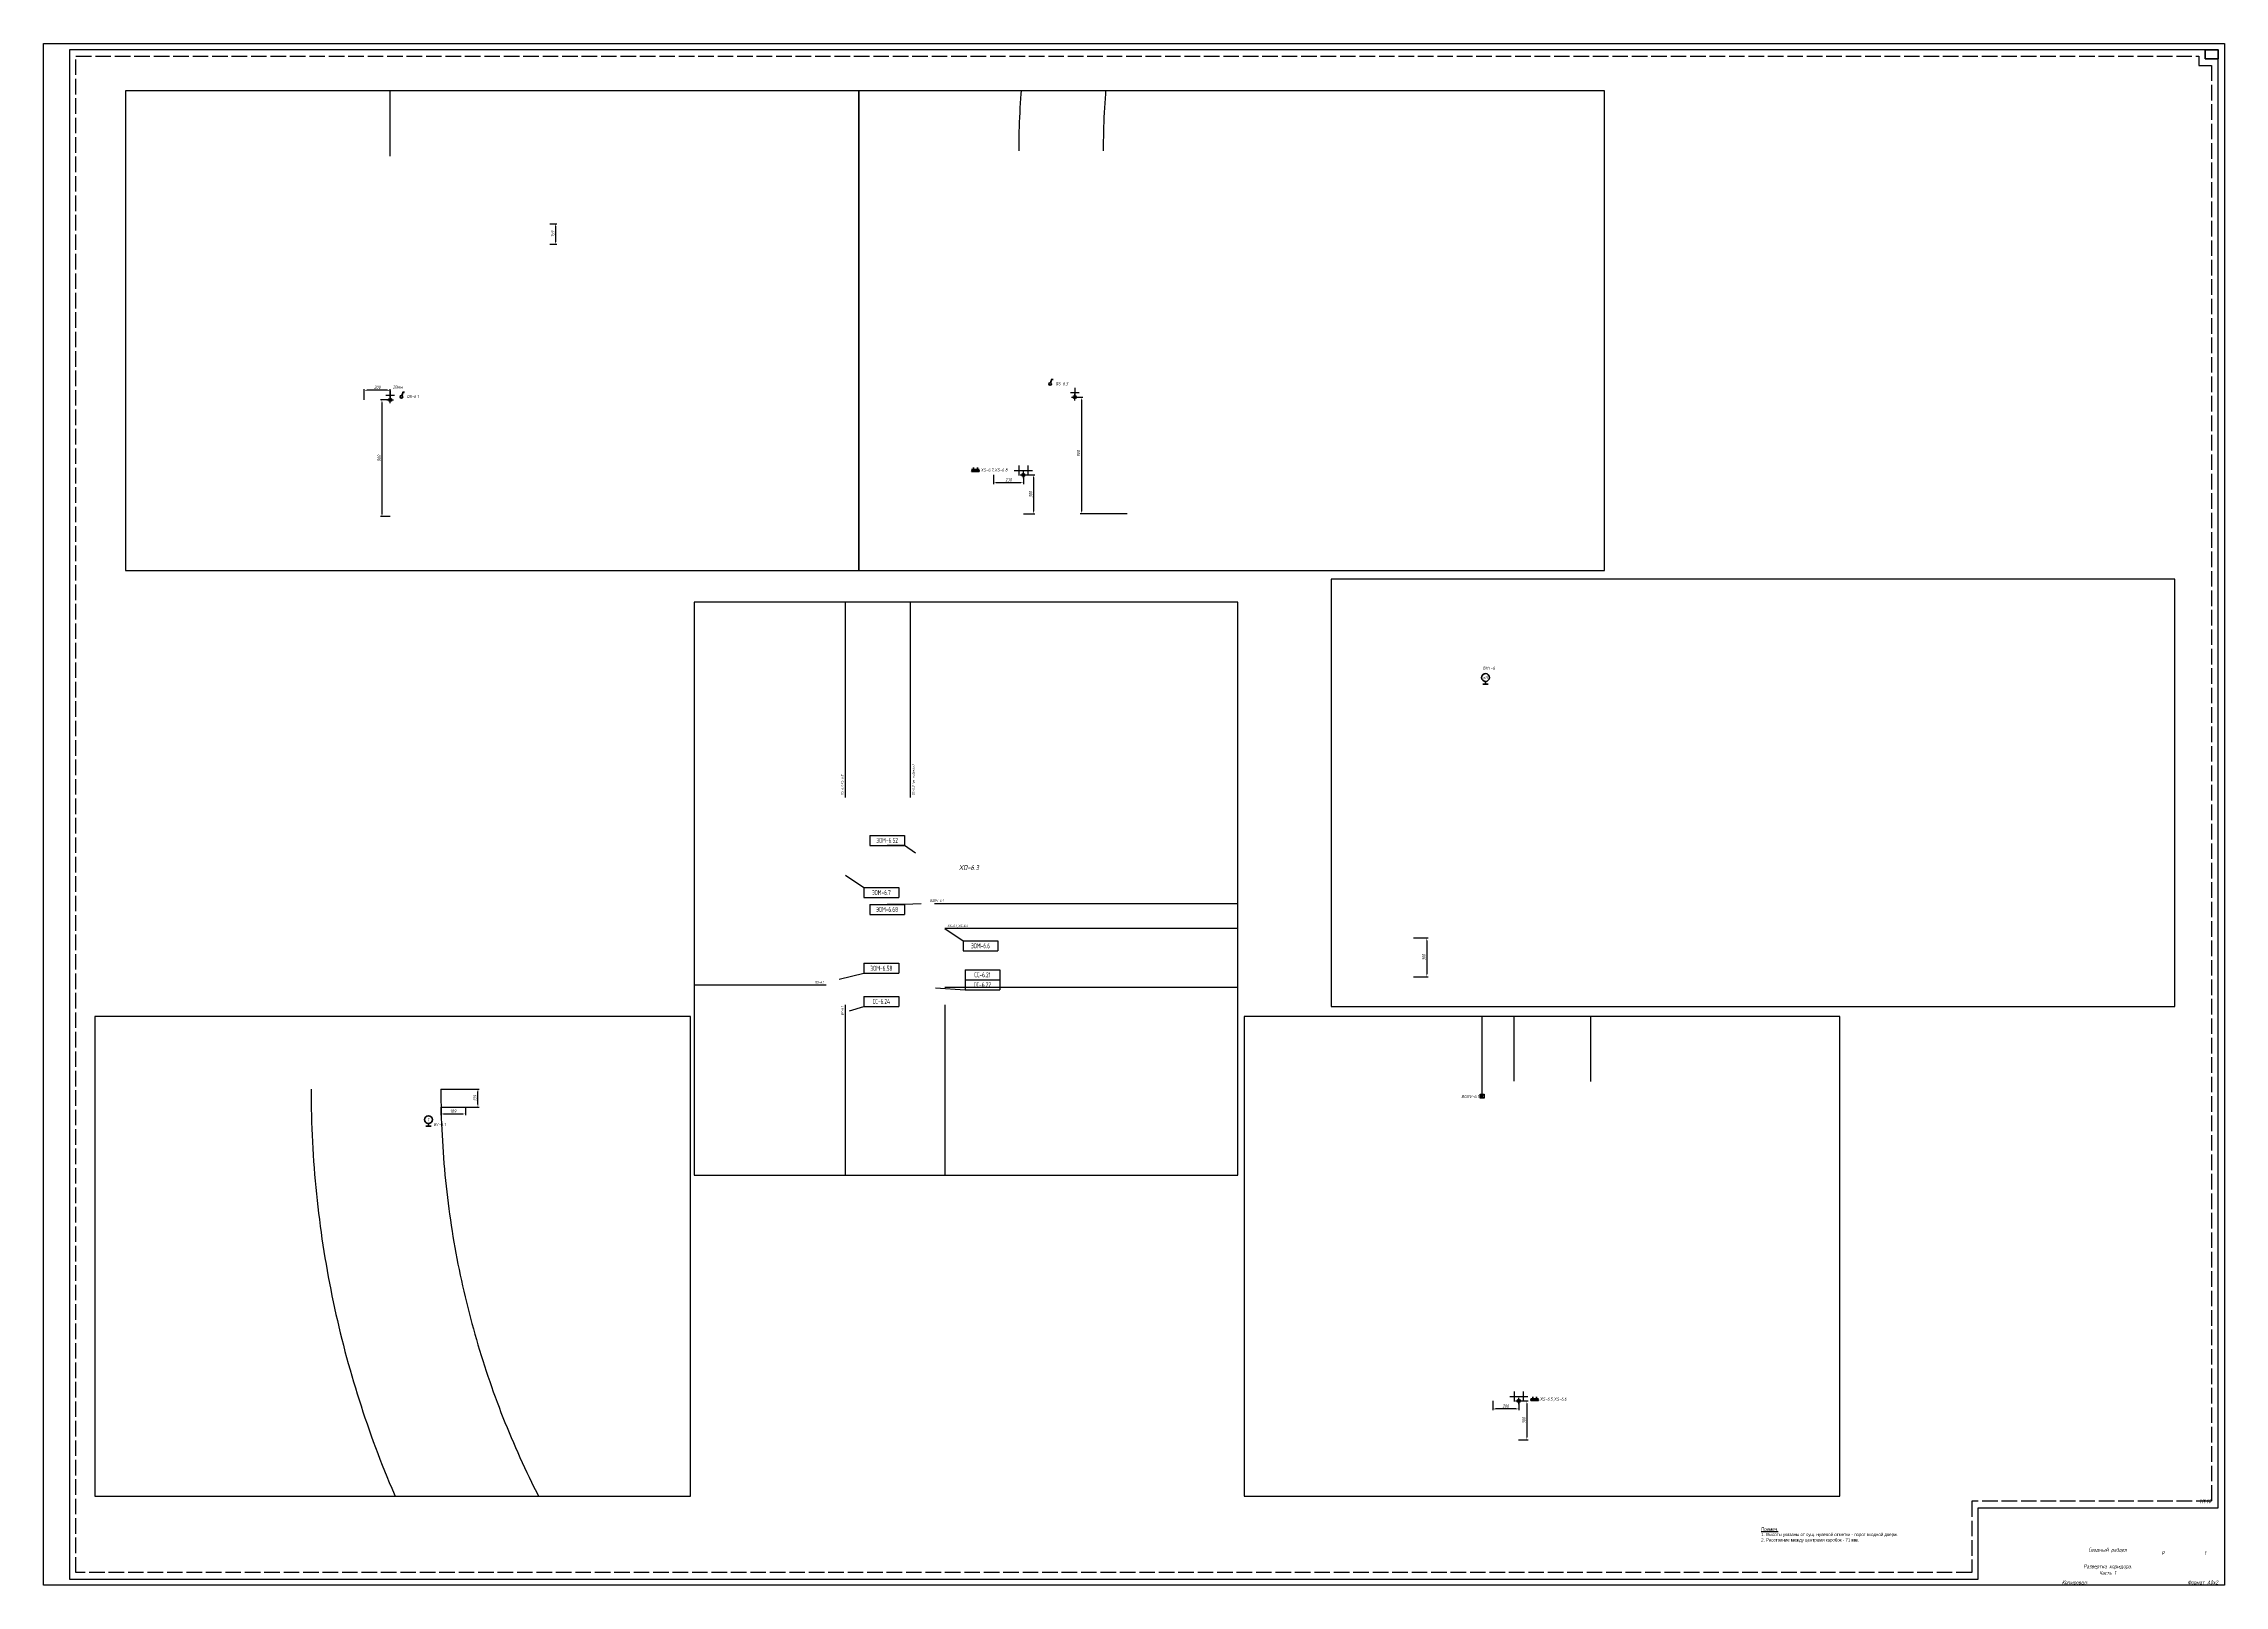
# Paper-space layout 'Лист1' of a CAD drawing. Header units: millimetres. Extents: x 112 to 1794, y 48 to 1237.
# The model-space entities are those that its viewports show. They can reach past a viewport. Long polylines and large blocks are cut down to what shows.
import ezdxf
from ezdxf.enums import TextEntityAlignment as Align

# ---------------------------------------------------------------- set-up
doc = ezdxf.new("R2010")
doc.units = ezdxf.units.MM
doc.header["$PDMODE"] = 34
doc.header["$PDSIZE"] = 25
doc.linetypes.add('ACAD_ISO02W100', pattern=[15, 12, -3])
doc.linetypes.add('ACAD_ISO10W100', pattern=[18.5, 12, -3, 0.5, -3])
for name, color, linetype in [('02 ЭОМ и СС', 7, 'Continuous'), ('11 Привязка размеры', 7, 'Continuous'), ('stamp', 7, 'Continuous')]:
    doc.layers.add(name, color=color, linetype=linetype)
doc.layers.add('100 noprint', color=1, linetype='Continuous', plot=False)
doc.styles.add('GOST typeA', font='')
doc.styles.get("Standard").update_dxf_attribs({"font": ''})
doc.styles.add('ГОСТ-ISOCPEUR', font='isocpeui.ttf', dxfattribs={"width": 0.8})
doc.styles.get('GOST typeA').set_extended_font_data('GOST type A')
doc.styles.get('Standard').set_extended_font_data('Ubuntu')
doc.dimstyles.new('ISO-25', dxfattribs={"dimtxt": 2.5, "dimasz": 2.5, "dimexe": 1.25, "dimexo": 0.625, "dimtad": 1, "dimtxsty": 'Standard', "dimcen": 2.5, "dimadec": 0, "dimazin": 0, "dimtfac": 1, "dimtmove": 0, "dimatfit": 3, "dimfxl": 1, "dimarcsym": 0})

# ---------------------------------------------------------------- blocks, each defined once
blk = doc.blocks.new('розетка скрытая трехполюсная')
at = {"color": 0, "lineweight": -2}
for p, q in [((-1.5, 1.5), (1.5, 1.5)), ((-1.5, 0), (1.5, 0)), ((0, 0), (0, 3))]:
    blk.add_line(p, q, dxfattribs=at)
blk.add_arc((0, 0), 1.5, 0, 180, dxfattribs=at)
blk = doc.blocks.new('кнопка 1')
at = {"color": 0, "lineweight": -2}
for p, q in [((0.3, 0.9), (1.4, 3.8)), ((1.4, 3.8), (2.3, 3.4))]:
    blk.add_line(p, q, dxfattribs=at)
blk.add_circle((0, 0), 1, dxfattribs=at)
blk = doc.blocks.new('датчик температуры и влажности')
at = {"color": 0, "lineweight": -2}
for p, q in [((-2, 0), (2, 0)), ((0, 2), (0, 0))]:
    blk.add_line(p, q, dxfattribs=at)
blk.add_circle((0, 5), 3, dxfattribs=at)
at = {"color": 0, "lineweight": -2, "style": 'ГОСТ-ISOCPEUR', "width": 0.6}
blk.add_text('d/t', height=2.5, rotation=360, dxfattribs=at).set_placement((0, 5), align=Align.MIDDLE_CENTER)
blk = doc.blocks.new('*D26')
at = {"layer": '11 Привязка размеры', "color": 0, "lineweight": -2, "transparency": 16777216}
for p, q in [((-11832, -44100), (-11719, -44100)), ((-11729, -44120), (-11729, -44380)), ((-11832, -44400), (-11719, -44400))]:
    blk.add_line(p, q, dxfattribs=at)
at = {"layer": '11 Привязка размеры', "color": 0, "transparency": 16777216}
for points in [[(-11726, -44120), (-11732, -44120), (-11729, -44100)], [(-11732, -44380), (-11726, -44380), (-11729, -44400)]]:
    blk.add_solid(points, dxfattribs=at)
at = {"layer": 'Defpoints', "color": 0, "transparency": 16777216}
for p in [(-11832, -44100), (-11832, -44400), (-11729, -44400)]:
    blk.add_point(p, dxfattribs=at)
at = {"layer": '11 Привязка размеры', "color": 0, "transparency": 16777216, "insert": (-11752, -44250), "char_height": 25, "attachment_point": 5, "rotation": 90, "style": 'ГОСТ-ISOCPEUR'}
blk.add_mtext('300', dxfattribs=at)
blk = doc.blocks.new('*D27')
at = {"layer": '11 Привязка размеры', "color": 0, "lineweight": -2, "transparency": 16777216}
for p, q in [((19361, 1493), (19435, 1493)), ((19425, 1473), (19425, 1213)), ((19361, 1193), (19435, 1193))]:
    blk.add_line(p, q, dxfattribs=at)
at = {"layer": '11 Привязка размеры', "color": 0, "transparency": 16777216}
for points in [[(19428, 1473), (19422, 1473), (19425, 1493)], [(19422, 1213), (19428, 1213), (19425, 1193)]]:
    blk.add_solid(points, dxfattribs=at)
at = {"layer": 'Defpoints', "color": 0, "transparency": 16777216}
for p in [(19361, 1493), (19361, 1193), (19425, 1193)]:
    blk.add_point(p, dxfattribs=at)
at = {"layer": '11 Привязка размеры', "color": 0, "transparency": 16777216, "insert": (19402, 1343), "char_height": 25, "attachment_point": 5, "rotation": 90, "style": 'ГОСТ-ISOCPEUR'}
blk.add_mtext('300', dxfattribs=at)
blk = doc.blocks.new('*D28')
at = {"layer": '11 Привязка размеры', "color": 0, "lineweight": -2, "transparency": 16777216}
for p, q in [((19162, 1493), (19162, 1422)), ((19342, 1432), (19182, 1432)), ((19362, 1493), (19362, 1422))]:
    blk.add_line(p, q, dxfattribs=at)
at = {"layer": '11 Привязка размеры', "color": 0, "transparency": 16777216}
for points in [[(19182, 1435), (19182, 1428), (19162, 1432)], [(19342, 1428), (19342, 1435), (19362, 1432)]]:
    blk.add_solid(points, dxfattribs=at)
at = {"layer": 'Defpoints', "color": 0, "transparency": 16777216}
for p in [(19162, 1493), (19162, 1432), (19362, 1493)]:
    blk.add_point(p, dxfattribs=at)
at = {"layer": '11 Привязка размеры', "color": 0, "transparency": 16777216, "insert": (19262, 1454), "char_height": 25, "attachment_point": 5, "style": 'ГОСТ-ISOCPEUR'}
blk.add_mtext('200', dxfattribs=at)
blk = doc.blocks.new('датчик температуры')
at = {"color": 0, "lineweight": -2}
for p, q in [((-2, 0), (2, 0)), ((0, 2), (0, 0))]:
    blk.add_line(p, q, dxfattribs=at)
blk.add_circle((0, 5), 3, dxfattribs=at)
at = {"color": 0, "lineweight": -2, "style": 'ГОСТ-ISOCPEUR', "width": 0.6}
blk.add_text('T', height=2.5, rotation=360, dxfattribs=at).set_placement((0, 5), align=Align.MIDDLE_CENTER)
blk = doc.blocks.new('*D29')
at = {"layer": '11 Привязка размеры', "color": 0, "lineweight": -2, "transparency": 16777216}
for p, q in [((-6911, -9973), (-6616, -9973)), ((-6626, -10092), (-6626, -9993)), ((-6911, -10112), (-6616, -10112))]:
    blk.add_line(p, q, dxfattribs=at)
at = {"layer": '11 Привязка размеры', "color": 0, "transparency": 16777216}
for points in [[(-6622, -9993), (-6629, -9993), (-6626, -9973)], [(-6629, -10092), (-6622, -10092), (-6626, -10112)]]:
    blk.add_solid(points, dxfattribs=at)
at = {"layer": 'Defpoints', "color": 0, "transparency": 16777216}
for p in [(-6911, -9973), (-6626, -9973), (-6911, -10112)]:
    blk.add_point(p, dxfattribs=at)
at = {"layer": '11 Привязка размеры', "color": 0, "transparency": 16777216, "insert": (-6648, -10043), "char_height": 25, "attachment_point": 5, "rotation": 90, "style": 'ГОСТ-ISOCPEUR'}
blk.add_mtext('139', dxfattribs=at)
blk = doc.blocks.new('*D30')
at = {"layer": '11 Привязка размеры', "color": 0, "lineweight": -2, "transparency": 16777216}
for p, q in [((-6911, -10112), (-6911, -10175)), ((-6891, -10165), (-6742, -10165)), ((-6722, -10112), (-6722, -10175))]:
    blk.add_line(p, q, dxfattribs=at)
at = {"layer": '11 Привязка размеры', "color": 0, "transparency": 16777216}
for points in [[(-6891, -10162), (-6891, -10168), (-6911, -10165)], [(-6742, -10168), (-6742, -10162), (-6722, -10165)]]:
    blk.add_solid(points, dxfattribs=at)
at = {"layer": 'Defpoints', "color": 0, "transparency": 16777216}
for p in [(-6911, -10112), (-6722, -10112), (-6722, -10165)]:
    blk.add_point(p, dxfattribs=at)
at = {"layer": '11 Привязка размеры', "color": 0, "transparency": 16777216, "insert": (-6817, -10143), "char_height": 25, "attachment_point": 5, "style": 'ГОСТ-ISOCPEUR'}
blk.add_mtext('189', dxfattribs=at)
blk = doc.blocks.new('*D31')
at = {"layer": '11 Привязка размеры', "color": 0, "lineweight": -2, "transparency": 16777216}
for p, q in [((-6543, 2537), (-6617, 2537)), ((-6607, 2517), (-6607, 1657)), ((-6543, 1637), (-6617, 1637))]:
    blk.add_line(p, q, dxfattribs=at)
at = {"layer": '11 Привязка размеры', "color": 0, "transparency": 16777216}
for points in [[(-6603, 2517), (-6610, 2517), (-6607, 2537)], [(-6610, 1657), (-6603, 1657), (-6607, 1637)]]:
    blk.add_solid(points, dxfattribs=at)
at = {"layer": 'Defpoints', "color": 0, "transparency": 16777216}
for p in [(-6543, 2537), (-6607, 1637), (-6543, 1637)]:
    blk.add_point(p, dxfattribs=at)
at = {"layer": '11 Привязка размеры', "color": 0, "transparency": 16777216, "insert": (-6629, 2087), "char_height": 25, "attachment_point": 5, "rotation": 90, "style": 'ГОСТ-ISOCPEUR'}
blk.add_mtext('900', dxfattribs=at)
blk = doc.blocks.new('*D32')
at = {"layer": '11 Привязка размеры', "color": 0, "lineweight": -2, "transparency": 16777216}
for p, q in [((-6743, 2537), (-6743, 2621)), ((-6563, 2611), (-6723, 2611)), ((-6543, 2537), (-6543, 2621))]:
    blk.add_line(p, q, dxfattribs=at)
at = {"layer": '11 Привязка размеры', "color": 0, "transparency": 16777216}
for points in [[(-6723, 2615), (-6723, 2608), (-6743, 2611)], [(-6563, 2608), (-6563, 2615), (-6543, 2611)]]:
    blk.add_solid(points, dxfattribs=at)
at = {"layer": 'Defpoints', "color": 0, "transparency": 16777216}
for p in [(-6743, 2611), (-6743, 2537), (-6543, 2537)]:
    blk.add_point(p, dxfattribs=at)
at = {"layer": '11 Привязка размеры', "color": 0, "transparency": 16777216, "insert": (-6643, 2634), "char_height": 25, "attachment_point": 5, "style": 'ГОСТ-ISOCPEUR'}
blk.add_mtext('200', dxfattribs=at)
blk = doc.blocks.new('*D33')
at = {"layer": '11 Привязка размеры', "color": 0, "lineweight": -2, "transparency": 16777216}
for p, q in [((-4702, 20015), (-4702, 19944)), ((-4492, 19954), (-4682, 19954)), ((-4472, 20015), (-4472, 19944))]:
    blk.add_line(p, q, dxfattribs=at)
at = {"layer": '11 Привязка размеры', "color": 0, "transparency": 16777216}
for points in [[(-4682, 19958), (-4682, 19951), (-4702, 19954)], [(-4492, 19951), (-4492, 19958), (-4472, 19954)]]:
    blk.add_solid(points, dxfattribs=at)
at = {"layer": 'Defpoints', "color": 0, "transparency": 16777216}
for p in [(-4702, 20015), (-4702, 19954), (-4472, 20015)]:
    blk.add_point(p, dxfattribs=at)
at = {"layer": '11 Привязка размеры', "color": 0, "transparency": 16777216, "insert": (-4587, 19977), "char_height": 25, "attachment_point": 5, "style": 'ГОСТ-ISOCPEUR'}
blk.add_mtext('230', dxfattribs=at)
blk = doc.blocks.new('*D34')
at = {"layer": '11 Привязка размеры', "color": 0, "lineweight": -2, "transparency": 16777216}
for p, q in [((-4075, 20615), (-4014, 20615)), ((-4024, 20595), (-4024, 19735)), ((-3672, 19715), (-4034, 19715))]:
    blk.add_line(p, q, dxfattribs=at)
at = {"layer": '11 Привязка размеры', "color": 0, "transparency": 16777216}
for points in [[(-4021, 20595), (-4027, 20595), (-4024, 20615)], [(-4027, 19735), (-4021, 19735), (-4024, 19715)]]:
    blk.add_solid(points, dxfattribs=at)
at = {"layer": 'Defpoints', "color": 0, "transparency": 16777216}
for p in [(-4075, 20615), (-4024, 19715), (-3672, 19715)]:
    blk.add_point(p, dxfattribs=at)
at = {"layer": '11 Привязка размеры', "color": 0, "transparency": 16777216, "insert": (-4047, 20180), "char_height": 25, "attachment_point": 5, "rotation": 90, "style": 'ГОСТ-ISOCPEUR'}
blk.add_mtext('900', dxfattribs=at)
blk = doc.blocks.new('*D35')
at = {"layer": '11 Привязка размеры', "color": 0, "lineweight": -2, "transparency": 16777216}
for p, q in [((-4472, 20015), (-4383, 20015)), ((-4393, 19995), (-4393, 19735)), ((-4472, 19715), (-4383, 19715))]:
    blk.add_line(p, q, dxfattribs=at)
at = {"layer": '11 Привязка размеры', "color": 0, "transparency": 16777216}
for points in [[(-4390, 19995), (-4397, 19995), (-4393, 20015)], [(-4397, 19735), (-4390, 19735), (-4393, 19715)]]:
    blk.add_solid(points, dxfattribs=at)
at = {"layer": 'Defpoints', "color": 0, "transparency": 16777216}
for p in [(-4472, 20015), (-4472, 19715), (-4393, 19715)]:
    blk.add_point(p, dxfattribs=at)
at = {"layer": '11 Привязка размеры', "color": 0, "transparency": 16777216, "insert": (-4416, 19865), "char_height": 25, "attachment_point": 5, "rotation": 90, "style": 'ГОСТ-ISOCPEUR'}
blk.add_mtext('300', dxfattribs=at)
blk = doc.blocks.new('*D45')
at = {"layer": '11 Привязка размеры', "color": 0, "lineweight": -2, "transparency": 16777216}
for p, q in [((-5313, 3896), (-5257, 3896)), ((-5267, 3876), (-5267, 3757)), ((-5313, 3737), (-5257, 3737))]:
    blk.add_line(p, q, dxfattribs=at)
at = {"layer": '11 Привязка размеры', "color": 0, "transparency": 16777216}
for points in [[(-5263, 3876), (-5270, 3876), (-5267, 3896)], [(-5270, 3757), (-5263, 3757), (-5267, 3737)]]:
    blk.add_solid(points, dxfattribs=at)
at = {"layer": 'Defpoints', "color": 0, "transparency": 16777216}
for p in [(-5313, 3896), (-5313, 3737), (-5267, 3737)]:
    blk.add_point(p, dxfattribs=at)
at = {"layer": '11 Привязка размеры', "color": 0, "transparency": 16777216, "insert": (-5289, 3817), "char_height": 25, "attachment_point": 5, "rotation": 90, "style": 'ГОСТ-ISOCPEUR'}
blk.add_mtext('159', dxfattribs=at)
blk = doc.blocks.new('Охранный датчик')
blk.add_hatch(color=0).paths.add_polyline_path([(3, 3), (0, 3), (0, 0), (3, 0), (1.5, 1.5)])
at = {"color": 0}
for p, q in [((3, 3), (1.5, 1.5)), ((1.5, 1.5), (3, 0))]:
    blk.add_line(p, q, dxfattribs=at)
blk.add_lwpolyline([(3, 0), (0, 0), (0, 3), (3, 3)], close=True, dxfattribs=at)
blk = doc.blocks.new('*T75')
at = {"layer": '02 ЭОМ и СС', "color": 0, "lineweight": -2}
for p, q in [((0, 0), (350, 0)), ((0, 0), (0, -100)), ((350, 0), (350, -100)), ((0, -100), (350, -100))]:
    blk.add_line(p, q, dxfattribs=at)
at = {"layer": '02 ЭОМ и СС', "color": 0, "lineweight": -2, "insert": (175, -50), "char_height": 50, "width": 330, "attachment_point": 5, "style": 'GOST typeA'}
blk.add_mtext('{\\W0.8;ЭОМ-6.6}', dxfattribs=at)
blk = doc.blocks.new('*T76')
at = {"layer": '02 ЭОМ и СС', "color": 0, "lineweight": -2}
for p, q in [((0, 0), (350, 0)), ((0, 0), (0, -100)), ((350, 0), (350, -100)), ((0, -100), (350, -100))]:
    blk.add_line(p, q, dxfattribs=at)
at = {"layer": '02 ЭОМ и СС', "color": 0, "lineweight": -2, "insert": (175, -50), "char_height": 50, "width": 330, "attachment_point": 5, "style": 'GOST typeA'}
blk.add_mtext('{\\W0.8;ЭОМ-6.7}', dxfattribs=at)
blk = doc.blocks.new('*T78')
at = {"layer": '02 ЭОМ и СС', "color": 0, "lineweight": -2}
for p, q in [((0, 0), (350, 0)), ((0, 0), (0, -100)), ((350, 0), (350, -100)), ((0, -100), (350, -100))]:
    blk.add_line(p, q, dxfattribs=at)
at = {"layer": '02 ЭОМ и СС', "color": 0, "lineweight": -2, "insert": (175, -50), "char_height": 50, "width": 330, "attachment_point": 5, "style": 'GOST typeA'}
blk.add_mtext('{\\W0.8;ЭОМ-6.52}', dxfattribs=at)
blk = doc.blocks.new('*T79')
at = {"layer": '02 ЭОМ и СС', "color": 0, "lineweight": -2}
for p, q in [((0, 0), (350, 0)), ((0, 0), (0, -100)), ((350, 0), (350, -100)), ((0, -100), (350, -100))]:
    blk.add_line(p, q, dxfattribs=at)
at = {"layer": '02 ЭОМ и СС', "color": 0, "lineweight": -2, "insert": (175, -50), "char_height": 50, "width": 330, "attachment_point": 5, "style": 'GOST typeA'}
blk.add_mtext('{\\W0.8;ЭОМ-6.58}', dxfattribs=at)
blk = doc.blocks.new('*T84')
at = {"layer": '02 ЭОМ и СС', "color": 0, "lineweight": -2}
for p, q in [((0, 0), (350, 0)), ((0, 0), (0, -100)), ((350, 0), (350, -100)), ((0, -100), (350, -100))]:
    blk.add_line(p, q, dxfattribs=at)
at = {"layer": '02 ЭОМ и СС', "color": 0, "lineweight": -2, "insert": (175, -50), "char_height": 50, "width": 330, "attachment_point": 5, "style": 'GOST typeA'}
blk.add_mtext('{\\W0.8;ЭОМ-6.68}', dxfattribs=at)
blk = doc.blocks.new('*T88')
at = {"layer": '02 ЭОМ и СС', "color": 0, "lineweight": -2}
for p, q in [((0, 0), (350, 0)), ((0, 0), (0, -100)), ((350, 0), (350, -100)), ((0, -100), (350, -100))]:
    blk.add_line(p, q, dxfattribs=at)
at = {"layer": '02 ЭОМ и СС', "color": 0, "lineweight": -2, "insert": (175, -50), "char_height": 50, "width": 330, "attachment_point": 5, "style": 'GOST typeA'}
blk.add_mtext('{\\W0.8;СС-6.24}', dxfattribs=at)
blk = doc.blocks.new('*T89')
at = {"layer": '02 ЭОМ и СС', "color": 0, "lineweight": -2}
for p, q in [((0, 0), (350, 0)), ((0, 0), (0, -200)), ((350, 0), (350, -200)), ((0, -100), (350, -100)), ((0, -200), (350, -200))]:
    blk.add_line(p, q, dxfattribs=at)
at = {"layer": '02 ЭОМ и СС', "color": 0, "lineweight": -2, "char_height": 50, "width": 330, "attachment_point": 5, "style": 'GOST typeA'}
for s, insert in [('{\\W0.8;СС-6.22}', (175, -150)), ('{\\W0.8;СС-6.21}', (175, -50))]:
    blk.add_mtext(s, dxfattribs=dict(at, insert=insert))

msp = doc.modelspace()

# ---------------------------------------------------------------- linework, layer by layer
at = {"layer": '100 noprint', "color": 1, "linetype": 'ACAD_ISO10W100', "lineweight": -2, "ltscale": 100, "flags": 128}
for points in [[(6905.7, 9670.1), (6905.7, 22515.1, 1), (-4507.7, 22515.1)], [(7557.2, 9670.1), (7557.2, 22515.1, 1), (-3856.2, 22515.1)]]:
    msp.add_lwpolyline(points, format="xyb", dxfattribs=at)
for points in [[(19080.1, 3858.7), (19080.1, 8602), (7798.4, 8602)], [(19326.8, 3960.3), (19326.8, 8355.2), (7901.2, 8355.2)], [(-6542.8, 4415.6), (-6542.8, 7790.1), (6711.2, 7790.1)], [(19918.9, 3955.8), (19918.9, 7763.1), (7901.2, 7763.1)]]:
    msp.add_lwpolyline(points, dxfattribs=at)
at = {"layer": '100 noprint', "color": 1, "linetype": 'ACAD_ISO10W100', "lineweight": -2, "ltscale": 100}
for points in [[(7901.2, 7590.1), (7901.2, -9973.3, -1), (-7912.2, -9973.3)], [(6900.4, 7590.1), (6900.4, -9973.3, -1), (-6911.5, -9973.3)]]:
    msp.add_lwpolyline(points, format="xyb", dxfattribs=at)
at = {"layer": '11 Привязка размеры', "linetype": 'ACAD_ISO10W100'}
for p, q in [((-4041.2, 20649.1), (-4109.2, 20649.1)), ((-4075.2, 20687), (-4075.2, 20611.2)), ((-4541.7, 20049.1), (-4402.7, 20049.1)), ((-4541.7, 20049.1), (-4402.7, 20049.1)), ((-4507.7, 20087), (-4507.7, 20011.2)), ((-4507.7, 20087), (-4507.7, 20011.2)), ((-4436.7, 20087), (-4436.7, 20011.2)), ((-4436.7, 20087), (-4436.7, 20011.2)), ((-6508.8, 2571.1), (-6576.8, 2571.1)), ((-6508.8, 2571.1), (-6576.8, 2571.1)), ((-6542.8, 2609), (-6542.8, 2533.2)), ((-6542.8, 2609), (-6542.8, 2533.2)), ((19292.8, 1527.3), (19431.8, 1527.3)), ((19326.8, 1565.2), (19326.8, 1489.4)), ((19397.8, 1565.2), (19397.8, 1489.4))]:
    msp.add_line(p, q, dxfattribs=at)
at = {"layer": '11 Привязка размеры', "lineweight": -2}
for p in [(-4075.2, 20615.1), (-4472.2, 20015.1), (-4472.2, 20015.1), (-6542.8, 2537.1), (-6542.8, 2537.1), (19362.3, 1493.3), (19362.3, 1493.3)]:
    msp.add_point(p, dxfattribs=at)

# ---------------------------------------------------------------- block references
for name, p in [('*T78', (7147.7, 9290.4)), ('*T76', (7089.9, 8766.9)), ('*T84', (7147.7, 8597.1)), ('*T75', (8085.4, 8232.1)), ('*T79', (7089.9, 8007)), ('*T89', (8105, 7941.7)), ('*T88', (7089.9, 7674.2))]:
    msp.add_blockref(name, p)
at = {"layer": '02 ЭОМ и СС', "color": 3, "lineweight": 40, "xscale": 10, "yscale": 10, "zscale": 10}
for p in [(-4265.5, 20716.3), (-6456.8, 2560.6)]:
    msp.add_blockref('кнопка 1', p, dxfattribs=at)
at = {"layer": '02 ЭОМ и СС', "color": 1, "lineweight": 40, "xscale": 10, "yscale": 10, "zscale": 10}
for name, p in [('розетка скрытая трехполюсная', (-4856.6, 20041.7)), ('розетка скрытая трехполюсная', (-4826.6, 20041.7)), ('Охранный датчик', (19065.1, 3828.7)), ('розетка скрытая трехполюсная', (19470.2, 1495.7)), ('розетка скрытая трехполюсная', (19500.2, 1495.7))]:
    msp.add_blockref(name, p, dxfattribs=at)
at = {"layer": '02 ЭОМ и СС', "lineweight": 40, "xscale": 10, "yscale": 10, "zscale": 10}
for name, p in [('датчик температуры', (-7007.3, -10258.8)), ('датчик температуры и влажности', (-11276, -42142.7))]:
    msp.add_blockref(name, p, dxfattribs=at)

# ---------------------------------------------------------------- texts
at = {"layer": '02 ЭОМ и СС', "linetype": 'Continuous', "style": 'ГОСТ-ISOCPEUR', "width": 0.8}
for s, p in [('QS-6.3', (-4225.5, 20706.3)), ('XS-6.7,XS-6.8', (-4801.6, 20041.7)), ('XS-6.5,XS-6.6', (7926.4, 8370.2)), ('QS-6.1', (6595.8, 7804.2)), ('QS-6.1', (-6416.8, 2550.6)), ('XS-6.5,XS-6.6', (19525.2, 1495.7)), ('BT-6.1', (-6967.3, -10258.8))]:
    msp.add_text(s, height=25, dxfattribs=at).set_placement(p)
for s, p in [('QS-6.3 (см. кабинет)', (7598.5, 9690.6)), ('XS-6.7,XS-6.8', (6883.5, 9692.2)), ('BT-6.1', (6885.6, 7483.8))]:
    msp.add_text(s, height=25, rotation=90, dxfattribs=at).set_placement(p)
at = {"layer": '02 ЭОМ и СС', "lineweight": -2, "style": 'ГОСТ-ISOCPEUR', "width": 0.8}
msp.add_text('XD-6.3', height=50, dxfattribs=at).set_placement((8043.1, 8942.8))
at = {"layer": '02 ЭОМ и СС', "linetype": 'Continuous', "style": 'ГОСТ-ISOCPEUR', "width": 0.8}
for s, p in [('BGRV-6.1', (7887.7, 8622.3)), ('BGRV-6.1', (19055.1, 3828.7)), ('BHT-6', (-11203.1, -42032.9))]:
    msp.add_text(s, height=25, dxfattribs=at).set_placement(p, align=Align.RIGHT)
at = {"layer": '11 Привязка размеры', "style": 'ГОСТ-ISOCPEUR', "width": 0.8}
msp.add_text('20мм', height=25, dxfattribs=at).set_placement((-6447.1, 2624.1), align=Align.RIGHT)

# ---------------------------------------------------------------- dimensions: what is measured, and where the dimension line sits
at = {"layer": '11 Привязка размеры'}
for base, p1, p2, picture, middle in [((-4024.1, 19715.1), (-4075.2, 20615.1), (-3672.2, 19715.1), '*D34', (-4024.1, 20180.2)), ((-6606.6, 1637.1), (-6542.8, 2537.1), (-6542.8, 1637.1), '*D31', (-6606.6, 2087.1))]:
    dim = msp.add_linear_dim(base=base, p1=p1, p2=p2, angle=90, dimstyle='ISO-25', override={"dimtxt": 25, "dimasz": 20, "dimexe": 10, "dimexo": 0, "dimgap": 10, "dimdec": 0, "dimlfac": 1, "dimtxsty": 'ГОСТ-ISOCPEUR'}, dxfattribs=at)
    dim.commit()
    dim.dimension.update_dxf_attribs({"geometry": picture, "text_midpoint": middle, "dimtype": 160})
for base, p1, p2, picture, middle in [((-4702.2, 19954.2), (-4472.2, 20015.1), (-4702.2, 20015.1), '*D33', (-4587.2, 19976.7)), ((-6742.8, 2611.2), (-6542.8, 2537.1), (-6742.8, 2537.1), '*D32', (-6642.8, 2633.7)), ((19161.9, 1431.5), (19362.3, 1493.3), (19161.9, 1493.3), '*D28', (19262.1, 1454)), ((-6722.2, -10165.1), (-6911.5, -10112.3), (-6722.2, -10112.3), '*D30', (-6816.8, -10142.6))]:
    dim = msp.add_linear_dim(base=base, p1=p1, p2=p2, dimstyle='ISO-25', override={"dimtxt": 25, "dimasz": 20, "dimexe": 10, "dimexo": 0, "dimgap": 10, "dimdec": 0, "dimlfac": 1, "dimtxsty": 'ГОСТ-ISOCPEUR'}, dxfattribs=at)
    dim.commit()
    dim.dimension.update_dxf_attribs({"geometry": picture, "text_midpoint": middle})
for base, p1, p2, picture, middle in [((-4393.4, 19715.1), (-4472.2, 20015.1), (-4471.6, 19715.1), '*D35', (-4415.9, 19865.1)), ((-5266.7, 3737.1), (-5312.8, 3896.1), (-5312.8, 3737.1), '*D45', (-5289.2, 3816.6)), ((19424.9, 1193.3), (19361.3, 1493.3), (19361.3, 1193.3), '*D27', (19402.4, 1343.3)), ((-6625.6, -9973.3), (-6911.5, -10112.3), (-6911.5, -9973.3), '*D29', (-6648.1, -10042.8)), ((-11729, -44399.7), (-11832.2, -44099.7), (-11832.2, -44399.7), '*D26', (-11751.5, -44249.7))]:
    dim = msp.add_linear_dim(base=base, p1=p1, p2=p2, angle=90, dimstyle='ISO-25', override={"dimtxt": 25, "dimasz": 20, "dimexe": 10, "dimexo": 0, "dimgap": 10, "dimdec": 0, "dimlfac": 1, "dimtxsty": 'ГОСТ-ISOCPEUR'}, dxfattribs=at)
    dim.commit()
    dim.dimension.update_dxf_attribs({"geometry": picture, "text_midpoint": middle})

# ---------------------------------------------------------------- leaders
at = {"layer": '02 ЭОМ и СС', "lineweight": -2, "has_arrowhead": 0}
for points in [[(7607.4, 9112.9), (7497.7, 9190.4), (7322.7, 9190.4)], [(6905.7, 8890.1), (7089.9, 8766.9), (7264.9, 8766.9)], [(7663.7, 8602), (7497.7, 8597.1), (7322.7, 8597.1)], [(7901.2, 8355.2), (8085.4, 8232.1), (8260.4, 8232.1)], [(6841.2, 7846.1), (7089.9, 7907), (7264.9, 7907)], [(7808.7, 7760.1), (8105, 7741.7), (8280, 7741.7)], [(6945.1, 7529.6), (7089.9, 7574.2), (7264.9, 7574.2)]]:
    msp.add_leader(points, dimstyle='ISO-25', override={"dimasz": 50, "dimgap": 1, "dimtad": 0, "dimldrblk": 'ArchTick'}, dxfattribs=at)

psp = doc.layouts.new('Лист1')

# ---------------------------------------------------------------- linework, layer by layer
at = {"lineweight": 50}
psp.add_lwpolyline([(1779.6, 1225.6), (1789.6, 1225.6), (1789.6, 1232.6), (1779.6, 1232.6)], close=True, dxfattribs=at)
at = {"layer": '100 noprint', "lineweight": -2}
for points in [[(112.4, 1237.4), (1794.4, 1237.4), (1794.4, 48.4), (112.4, 48.4)], [(175.5, 1201), (175.5, 831.1), (741.3, 831.1), (741.3, 1201)], [(741.3, 1201), (741.3, 831.1), (1316.4, 831.1), (1316.4, 1201)], [(1105.4, 824.3), (1105.4, 494.7), (1756.1, 494.7), (1756.1, 824.3)], [(1033.4, 364.8), (1033.4, 806.7), (614.1, 806.7), (614.1, 364.8)], [(152, 487.1), (152, 117.2), (611.4, 117.2), (611.4, 487.1)], [(1038.5, 487.1), (1038.5, 117.2), (1497.9, 117.2), (1497.9, 487.1)]]:
    psp.add_lwpolyline(points, close=True, dxfattribs=at)
at = {"layer": '100 noprint', "linetype": 'ACAD_ISO02W100'}
psp.add_lwpolyline([(137.4, 1227.6), (1774.6, 1227.6), (1774.6, 1220.6), (1784.6, 1220.6), (1784.6, 113.2), (1599.6, 113.2), (1599.6, 58.2), (137.4, 58.2)], close=True, dxfattribs=at)
at = {"layer": 'stamp'}
psp.add_lwpolyline([(132.4, 53.2), (1604.6, 53.2), (1604.6, 108.2), (1789.6, 108.2), (1789.6, 1232.6), (132.4, 1232.6)], close=True, dxfattribs=at)

# ---------------------------------------------------------------- texts
at = {"insert": (1437.2, 93), "char_height": 2.5, "width": 243.502, "attachment_point": 1, "style": 'ГОСТ-ISOCPEUR'}
psp.add_mtext('{\\fUbuntu|b0|i0|c0|p34;\\LПримеч.\\P\\l1. Высоты указаны от сущ. нулевой отметки - порог входной двери.\\P2. Расстояние между центрами коробок - 71 мм.}', dxfattribs=at)
at = {"layer": 'stamp', "lineweight": 35, "style": 'ГОСТ-ISOCPEUR', "width": 0.8}
psp.add_text('Копировал:', height=3, dxfattribs=at).set_placement((1669.1, 49.2))
psp.add_text('Формат А0x2', height=3, dxfattribs=at).set_placement((1789.6, 49.2), align=Align.RIGHT)
at = {"layer": 'stamp', "ltscale": 100, "char_height": 3, "attachment_point": 4, "style": 'ГОСТ-ISOCPEUR'}
for s, insert, width in [('{\\pxqc;М1:10}', (1769.6, 113.2), 20), ('{\\pxqc;Р}', (1739.6, 73.2), 15), ('\\pxqc;1', (1769.6, 73.2), 20)]:
    psp.add_mtext(s, dxfattribs=dict(at, insert=insert, width=width))
at = {"layer": 'stamp', "lineweight": 35, "char_height": 3, "width": 70.157, "attachment_point": 5, "style": 'ГОСТ-ISOCPEUR'}
for s, insert in [('{Сводный раздел}', (1704.4, 75.5)), ('{Развертка коридора.\\PЧасть 1}', (1704.4, 60.5))]:
    psp.add_mtext(s, dxfattribs=dict(at, insert=insert))

# ---------------------------------------------------------------- viewports
at = {"layer": '100 noprint', "lineweight": -2, "view_target_point": (-28518.6, -13863.4)}
for center, size, view_center_point, status, outline in [((458.4, 1016), (565.8, 369.876), (22762, 16934.6), 4, [(175.5, 1201), (175.5, 831.1), (741.3, 831.1), (741.3, 1201)]), ((381.7, 302.2), (459.4, 369.876), (21235.8, 2601.2), 3, [(152, 487.1), (152, 117.2), (611.4, 117.2), (611.4, 487.1)])]:
    vp = psp.add_viewport(center=center, size=size, view_center_point=view_center_point, view_height=3698.758, status=status, dxfattribs=at)
    vp.dxf.flags = 0x10000  # cut along an outline
    vp.dxf.clipping_boundary_handle = psp.add_lwpolyline(outline, format="xyb", close=True, dxfattribs={"invisible": 1}).dxf.handle
vp = psp.add_viewport(center=(1028.8, 1016), size=(575.2, 369.876), view_center_point=(25653.6, 34991), view_height=3698.758, dxfattribs=at)
vp.dxf.flags = 0x10000  # cut along an outline
vp.dxf.clipping_boundary_handle = psp.add_lwpolyline([(741.3, 1201), (741.3, 831.1), (1316.4, 831.1), (1316.4, 1201)], format="xyb", close=True, dxfattribs={"invisible": 1}).dxf.handle
at = {"layer": '100 noprint', "color": 2, "lineweight": -2}
for center, size, view_center_point, view_height, status, view_target_point, outline in [((1430.7, 659.5), (650.8, 329.59), (-21021.6, -40573.8), 3295.904, 7, (11806.9, -2408.8), [(1105.4, 824.3), (1105.4, 494.7), (1756.1, 494.7), (1756.1, 824.3)]), ((823.7, 585.7), (419.3, 441.9), (634.4, -7262.6), 5750.75, 5, (7478.1, 16018.9), [(1033.4, 364.8), (1033.4, 806.7), (614.1, 806.7), (614.1, 364.8)]), ((1268.2, 302.2), (459.4, 369.876), (-2561.4, 1520), 3698.758, 6, (22104.1, 1089.5), [(1038.5, 487.1), (1038.5, 117.2), (1497.9, 117.2), (1497.9, 487.1)])]:
    vp = psp.add_viewport(center=center, size=size, view_center_point=view_center_point, view_height=view_height, status=status, dxfattribs=dict(at, view_target_point=view_target_point))
    vp.dxf.flags = 0x10000  # cut along an outline
    vp.dxf.clipping_boundary_handle = psp.add_lwpolyline(outline, format="xyb", close=True, dxfattribs={"invisible": 1}).dxf.handle

doc.saveas('drawing.dxf')
